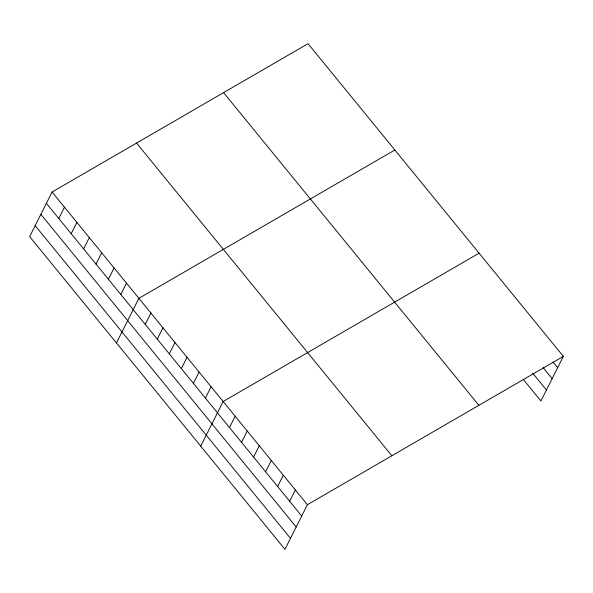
<?xml version="1.0" encoding="UTF-8"?>
<svg xmlns="http://www.w3.org/2000/svg" width="593" height="593" viewBox="0 0 593 593"><rect width="100%" height="100%" fill="white"/><g stroke="black" fill="none" stroke-linecap="round" stroke-linejoin="round"><path stroke-width="0.89" d="M52.088 192.021L29.65 236.629L284.959 549.318L307.396 504.71L563.35 356.371L308.041 43.682L52.088 192.021L307.396 504.71M58.803 218.513L64.489 207.209M71.204 233.701L76.89 222.397M83.606 248.89L89.291 237.585M96.007 264.078L101.692 252.766M108.4 279.266L114.093 267.954M120.802 294.454L126.494 283.143M116.45 342.947L138.895 298.331L394.849 149.992M145.241 324.378L150.926 313.074M157.278 339.122L162.964 327.818M169.316 353.865L175.002 342.554M181.347 368.601L187.032 357.297M193.385 383.345L199.07 372.041M205.423 398.088L211.108 386.777M200.708 446.136L223.146 401.52L479.1 253.181M229.491 427.568L235.176 416.264M241.529 442.311L247.214 431M253.567 457.047L259.252 445.743M265.597 471.791L271.283 460.487M277.635 486.534L283.321 475.223M289.673 501.27L295.358 489.966M563.35 356.371L540.912 400.979L523.145 379.224M553.076 362.056L557.665 367.675M542.966 367.438L552.135 378.668M532.684 373.145L546.442 389.994M223.576 92.634L478.885 405.323M136.553 143.069L391.862 455.758M46.402 203.325L301.704 516.014M40.873 214.318L296.181 527.007M35.18 225.644L290.481 538.333"/></g></svg>
